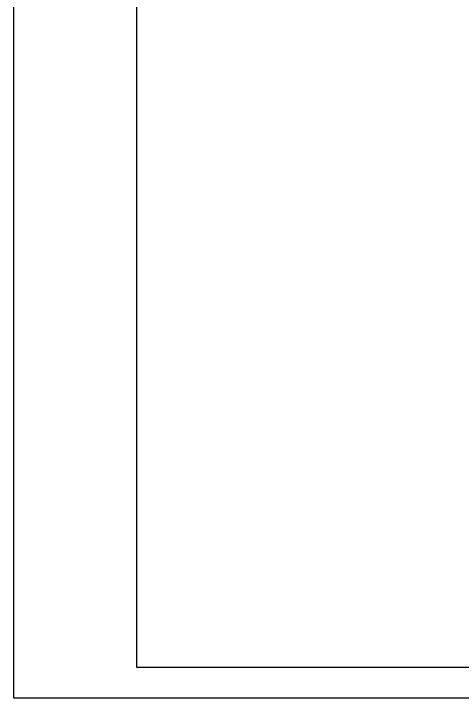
# Model space of a CAD drawing. Header units: millimetres. Extents: x -119 to 469, y -35 to 796.
# Drawn here: x -118.9 to 85.2, y -35.1 to 276.5 of the extents above; entities that cross this region are included whole.
import ezdxf

# ---------------------------------------------------------------- set-up
doc = ezdxf.new("R2010")
doc.units = ezdxf.units.MM

msp = doc.modelspace()

# ---------------------------------------------------------------- linework, layer by layer
for p, q in [((-118.9258819288916, -35.1084839884935), (-118.9258819288916, 796.4915160115065)), ((-62.92588192889161, -21.1084839884935), (-62.92588192889161, 782.4915160115065)), ((455.0741180711084, -21.1084839884935), (-62.92588192889161, -21.1084839884935)), ((469.0741180711084, -35.1084839884935), (-118.9258819288916, -35.1084839884935))]:
    msp.add_line(p, q)

doc.saveas('drawing.dxf')
